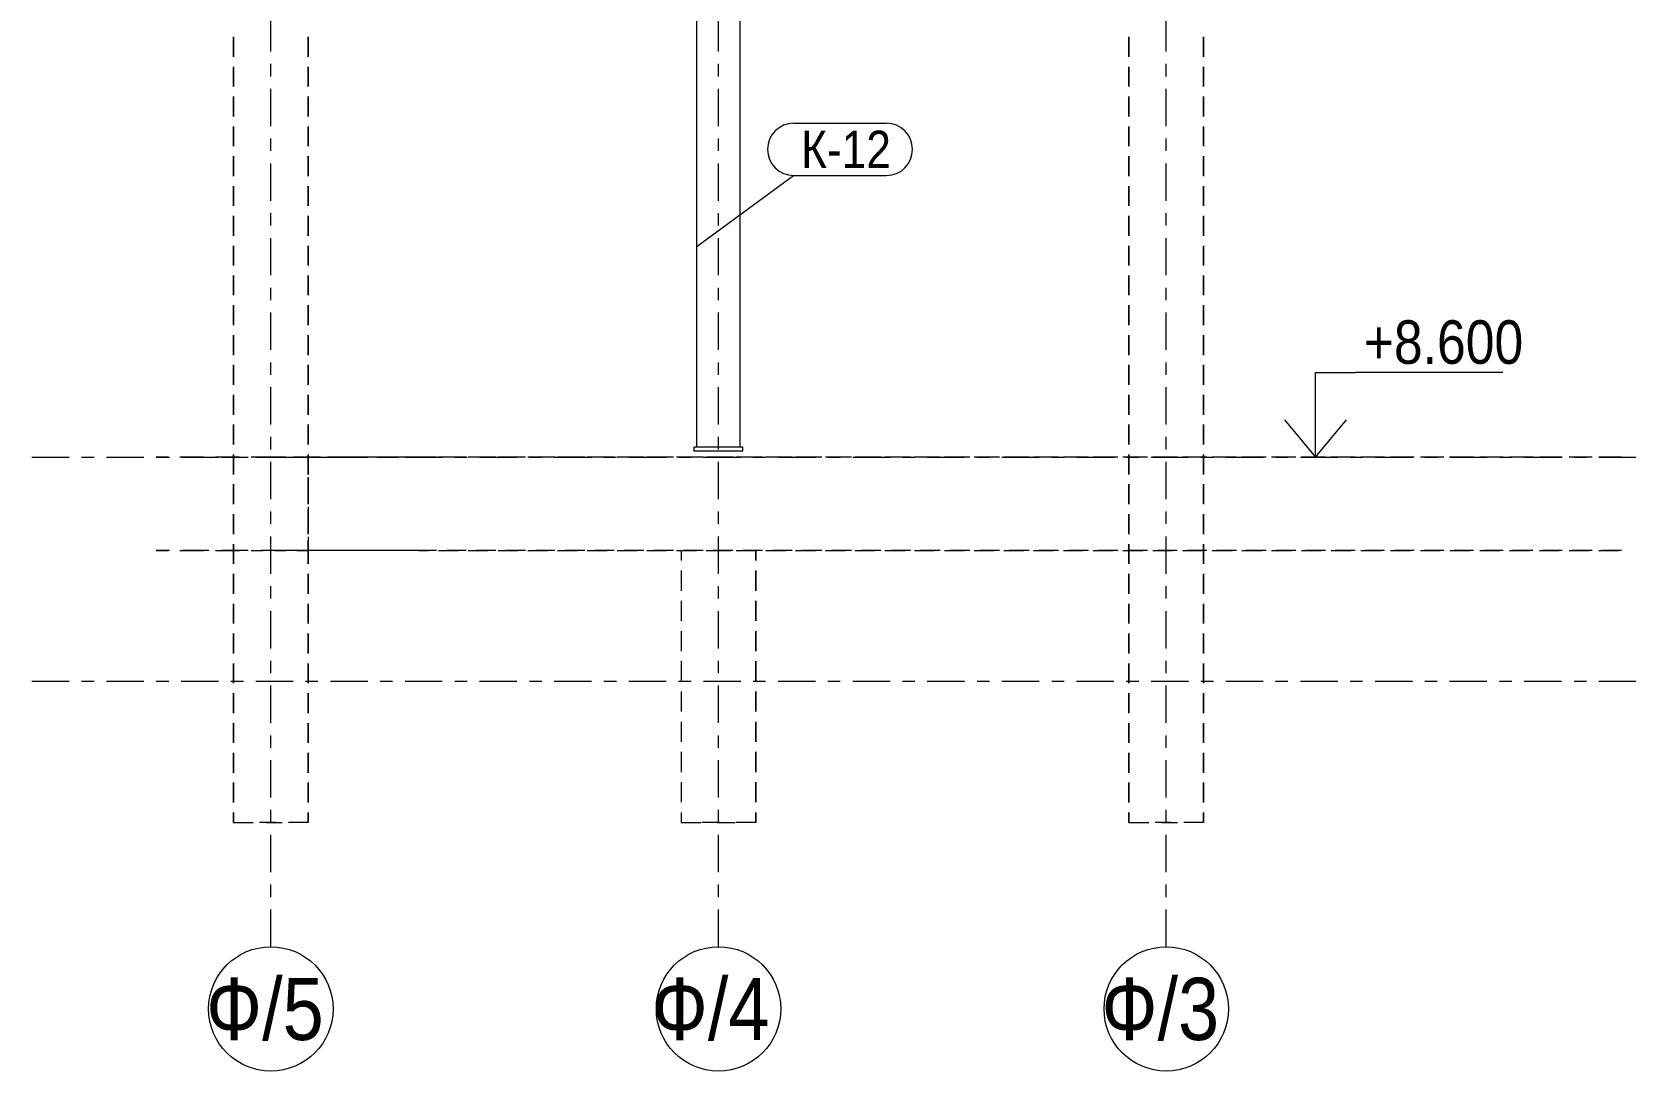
# Model space of a CAD drawing. Header units: millimetres. Extents: x -423 to 766, y -621 to 220.
# Drawn here: x 279.7 to 407.8, y -226.9 to -143.3 of the extents above; entities that cross this region are included whole.
import ezdxf

# ---------------------------------------------------------------- set-up
doc = ezdxf.new("R2010")
doc.units = ezdxf.units.MM
doc.linetypes.add('XKITLINE00', pattern=[0])
doc.linetypes.add('XKITLINE03', pattern=[6, 3, -1, 1, -1])
for name, color, linetype, lineweight in [('LevelText', 7, 'Continuous', 0), ('Part', 2, 'Continuous', 0), ('PartMark', 3, 'Continuous', 0), ('ReferenceModel', 1, 'Continuous', 0), ('S-GRID', 1, 'Continuous', 0)]:
    doc.layers.add(name, color=color, linetype=linetype, lineweight=lineweight)
doc.styles.add('GOST type A', font='ARIAL.TTF')

msp = doc.modelspace()

# ---------------------------------------------------------------- linework, layer by layer
at = {"layer": 'LevelText', "linetype": 'XKITLINE00', "lineweight": 0}
for p, q in [((382.93, -177.55), (382.93, -170.74)), ((382.93, -170.74), (386.11, -170.74)), ((397.99, -170.74), (386.11, -170.74)), ((380.43, -174.55), (382.93, -177.55)), ((382.93, -177.55), (385.43, -174.55))]:
    msp.add_line(p, q, dxfattribs=at)
at = {"layer": 'Part', "linetype": 'XKITLINE00', "lineweight": 0}
for p, q in [((333.19, -176.75), (333.19, -133.45)), ((336.67, -176.75), (336.67, -133.45)), ((332.98, -177.05), (332.98, -176.75)), ((336.88, -176.75), (332.98, -176.75)), ((336.88, -177.05), (336.88, -176.75)), ((336.88, -177.05), (332.98, -177.05))]:
    msp.add_line(p, q, dxfattribs=at)
at = {"layer": 'PartMark', "linetype": 'XKITLINE00', "lineweight": 0}
for p, q in [((340.97, -150.69), (348.43, -150.69)), ((333.2, -160.57), (340.97, -154.89)), ((340.97, -154.89), (348.43, -154.89))]:
    msp.add_line(p, q, dxfattribs=at)
for centre, start, end in [((340.97, -152.79), 90, 270), ((348.43, -152.79), 270, 90)]:
    msp.add_arc(centre, 2.1, start, end, dxfattribs=at)
at = {"layer": 'ReferenceModel', "linetype": 'XKITLINE00', "lineweight": 0}
for p, q in [((295.93, -143.74), (295.93, -145.34)), ((295.93, -145.34), (295.93, -143.74)), ((295.93, -143.74), (295.93, -145.34)), ((301.93, -143.74), (301.93, -145.34)), ((301.93, -145.34), (301.93, -143.74)), ((301.93, -143.74), (301.93, -145.34)), ((367.93, -143.74), (367.93, -145.34)), ((367.93, -145.34), (367.93, -143.74)), ((367.93, -143.74), (367.93, -145.34)), ((373.93, -143.74), (373.93, -145.34)), ((373.93, -145.34), (373.93, -143.74)), ((373.93, -143.74), (373.93, -145.34)), ((295.93, -146.14), (295.93, -147.74)), ((295.93, -147.74), (295.93, -146.14)), ((295.93, -146.14), (295.93, -147.74)), ((301.93, -146.14), (301.93, -147.74)), ((301.93, -147.74), (301.93, -146.14)), ((301.93, -146.14), (301.93, -147.74)), ((367.93, -146.14), (367.93, -147.74)), ((367.93, -147.74), (367.93, -146.14)), ((367.93, -146.14), (367.93, -147.74)), ((373.93, -146.14), (373.93, -147.74)), ((373.93, -147.74), (373.93, -146.14)), ((373.93, -146.14), (373.93, -147.74)), ((295.93, -148.54), (295.93, -150.14)), ((295.93, -150.14), (295.93, -148.54)), ((295.93, -148.54), (295.93, -150.14)), ((301.93, -148.54), (301.93, -150.14)), ((301.93, -150.14), (301.93, -148.54)), ((301.93, -148.54), (301.93, -150.14)), ((367.93, -148.54), (367.93, -150.14)), ((367.93, -150.14), (367.93, -148.54)), ((367.93, -148.54), (367.93, -150.14)), ((373.93, -148.54), (373.93, -150.14)), ((373.93, -150.14), (373.93, -148.54)), ((373.93, -148.54), (373.93, -150.14)), ((295.93, -150.94), (295.93, -152.54)), ((295.93, -152.54), (295.93, -150.94)), ((295.93, -150.94), (295.93, -152.54)), ((301.93, -150.94), (301.93, -152.54)), ((301.93, -152.54), (301.93, -150.94)), ((301.93, -150.94), (301.93, -152.54)), ((367.93, -150.94), (367.93, -152.54)), ((367.93, -152.54), (367.93, -150.94)), ((367.93, -150.94), (367.93, -152.54)), ((373.93, -150.94), (373.93, -152.54)), ((373.93, -152.54), (373.93, -150.94)), ((373.93, -150.94), (373.93, -152.54)), ((295.93, -153.34), (295.93, -154.94)), ((295.93, -154.94), (295.93, -153.34)), ((295.93, -153.34), (295.93, -154.94)), ((301.93, -153.34), (301.93, -154.94)), ((301.93, -154.94), (301.93, -153.34)), ((301.93, -153.34), (301.93, -154.94)), ((367.93, -153.34), (367.93, -154.94)), ((367.93, -154.94), (367.93, -153.34)), ((367.93, -153.34), (367.93, -154.94)), ((373.93, -153.34), (373.93, -154.94)), ((373.93, -154.94), (373.93, -153.34)), ((373.93, -153.34), (373.93, -154.94)), ((295.93, -155.74), (295.93, -157.34)), ((295.93, -157.34), (295.93, -155.74)), ((295.93, -155.74), (295.93, -157.34)), ((301.93, -155.74), (301.93, -157.34)), ((301.93, -157.34), (301.93, -155.74)), ((301.93, -155.74), (301.93, -157.34)), ((367.93, -155.74), (367.93, -157.34)), ((367.93, -157.34), (367.93, -155.74)), ((367.93, -155.74), (367.93, -157.34)), ((373.93, -155.74), (373.93, -157.34)), ((373.93, -157.34), (373.93, -155.74)), ((373.93, -155.74), (373.93, -157.34)), ((295.93, -158.14), (295.93, -159.74)), ((295.93, -159.74), (295.93, -158.14)), ((295.93, -158.14), (295.93, -159.74)), ((301.93, -158.14), (301.93, -159.74)), ((301.93, -159.74), (301.93, -158.14)), ((301.93, -158.14), (301.93, -159.74)), ((367.93, -158.14), (367.93, -159.74)), ((367.93, -159.74), (367.93, -158.14)), ((367.93, -158.14), (367.93, -159.74)), ((373.93, -158.14), (373.93, -159.74)), ((373.93, -159.74), (373.93, -158.14)), ((373.93, -158.14), (373.93, -159.74)), ((295.93, -160.54), (295.93, -162.14)), ((295.93, -162.14), (295.93, -160.54)), ((295.93, -160.54), (295.93, -162.14)), ((301.93, -160.54), (301.93, -162.14)), ((301.93, -162.14), (301.93, -160.54)), ((301.93, -160.54), (301.93, -162.14)), ((367.93, -160.54), (367.93, -162.14)), ((367.93, -162.14), (367.93, -160.54)), ((367.93, -160.54), (367.93, -162.14)), ((373.93, -160.54), (373.93, -162.14)), ((373.93, -162.14), (373.93, -160.54)), ((373.93, -160.54), (373.93, -162.14)), ((295.93, -162.94), (295.93, -164.53)), ((295.93, -164.53), (295.93, -162.94)), ((295.93, -162.94), (295.93, -164.53)), ((301.93, -162.94), (301.93, -164.53)), ((301.93, -164.53), (301.93, -162.94)), ((301.93, -162.94), (301.93, -164.53)), ((367.93, -162.94), (367.93, -164.53)), ((367.93, -164.53), (367.93, -162.94)), ((367.93, -162.94), (367.93, -164.53)), ((373.93, -162.94), (373.93, -164.53)), ((373.93, -164.53), (373.93, -162.94)), ((373.93, -162.94), (373.93, -164.53)), ((295.93, -165.33), (295.93, -166.93)), ((295.93, -166.93), (295.93, -165.33)), ((295.93, -165.33), (295.93, -166.93)), ((301.93, -165.33), (301.93, -166.93)), ((301.93, -166.93), (301.93, -165.33)), ((301.93, -165.33), (301.93, -166.93)), ((367.93, -165.33), (367.93, -166.93)), ((367.93, -166.93), (367.93, -165.33)), ((367.93, -165.33), (367.93, -166.93)), ((373.93, -165.33), (373.93, -166.93)), ((373.93, -166.93), (373.93, -165.33)), ((373.93, -165.33), (373.93, -166.93)), ((295.93, -167.73), (295.93, -169.33)), ((295.93, -169.33), (295.93, -167.73)), ((295.93, -167.73), (295.93, -169.33)), ((301.93, -167.73), (301.93, -169.33)), ((301.93, -169.33), (301.93, -167.73)), ((301.93, -167.73), (301.93, -169.33)), ((367.93, -167.73), (367.93, -169.33)), ((367.93, -169.33), (367.93, -167.73)), ((367.93, -167.73), (367.93, -169.33)), ((373.93, -167.73), (373.93, -169.33)), ((373.93, -169.33), (373.93, -167.73)), ((373.93, -167.73), (373.93, -169.33)), ((295.93, -170.13), (295.93, -171.73)), ((295.93, -171.73), (295.93, -170.13)), ((295.93, -170.13), (295.93, -171.73)), ((301.93, -170.13), (301.93, -171.73)), ((301.93, -171.73), (301.93, -170.13)), ((301.93, -170.13), (301.93, -171.73)), ((367.93, -170.13), (367.93, -171.73)), ((367.93, -171.73), (367.93, -170.13)), ((367.93, -170.13), (367.93, -171.73)), ((373.93, -170.13), (373.93, -171.73)), ((373.93, -171.73), (373.93, -170.13)), ((373.93, -170.13), (373.93, -171.73)), ((295.93, -172.53), (295.93, -174.13)), ((295.93, -174.13), (295.93, -172.53)), ((295.93, -172.53), (295.93, -174.13)), ((301.93, -172.53), (301.93, -174.13)), ((301.93, -174.13), (301.93, -172.53)), ((301.93, -172.53), (301.93, -174.13)), ((367.93, -172.53), (367.93, -174.13)), ((367.93, -174.13), (367.93, -172.53)), ((367.93, -172.53), (367.93, -174.13)), ((373.93, -172.53), (373.93, -174.13)), ((373.93, -174.13), (373.93, -172.53)), ((373.93, -172.53), (373.93, -174.13)), ((295.93, -174.93), (295.93, -176.53)), ((295.93, -176.53), (295.93, -174.93)), ((295.93, -174.93), (295.93, -176.53)), ((301.93, -174.93), (301.93, -176.53)), ((301.93, -176.53), (301.93, -174.93)), ((301.93, -174.93), (301.93, -176.53)), ((367.93, -174.93), (367.93, -176.53)), ((367.93, -176.53), (367.93, -174.93)), ((367.93, -174.93), (367.93, -176.53)), ((373.93, -174.93), (373.93, -176.53)), ((373.93, -176.53), (373.93, -174.93)), ((373.93, -174.93), (373.93, -176.53)), ((289.72, -177.55), (290.77, -177.55)), ((290.67, -177.55), (289.72, -177.55)), ((293.53, -177.55), (291.62, -177.55)), ((291.83, -177.55), (293.94, -177.55)), ((296.4, -177.55), (294.49, -177.55)), ((295, -177.55), (297.12, -177.55)), ((295.93, -177.33), (295.93, -178.93)), ((295.93, -178.93), (295.93, -177.33)), ((295.93, -177.33), (295.93, -178.93)), ((298.31, -177.55), (297.35, -177.55)), ((298.17, -177.55), (299.23, -177.55)), ((299.52, -177.55), (298.31, -177.55)), ((298.31, -177.55), (299.14, -177.55)), ((300.13, -177.55), (299.23, -177.55)), ((300.13, -177.55), (299.23, -177.55)), ((299.98, -177.55), (301.65, -177.55)), ((301.93, -177.55), (300.72, -177.55)), ((301.93, -177.55), (301.03, -177.55)), ((301.93, -177.55), (301.03, -177.55)), ((301.93, -177.33), (301.93, -178.93)), ((301.93, -178.93), (301.93, -177.33)), ((301.93, -177.33), (301.93, -178.93)), ((302.73, -177.55), (301.93, -177.55)), ((301.93, -178.38), (301.93, -177.55)), ((302.92, -177.55), (301.93, -177.55)), ((301.93, -177.55), (301.93, -178.35)), ((302.48, -177.55), (304.15, -177.55)), ((305.11, -177.55), (303.52, -177.55)), ((305.89, -177.55), (303.91, -177.55)), ((304.98, -177.55), (306.65, -177.55)), ((307.49, -177.55), (305.9, -177.55)), ((308.85, -177.55), (306.87, -177.55)), ((307.49, -177.55), (309.16, -177.55)), ((309.87, -177.55), (308.28, -177.55)), ((310.83, -177.55), (309.84, -177.55)), ((309.99, -177.55), (310.83, -177.55)), ((312.26, -177.55), (310.67, -177.55)), ((311.62, -177.55), (310.83, -177.55)), ((314.02, -177.55), (312.42, -177.55)), ((314.64, -177.55), (313.05, -177.55)), ((316.41, -177.55), (314.81, -177.55)), ((317.02, -177.55), (315.43, -177.55)), ((318.8, -177.55), (317.21, -177.55)), ((319.4, -177.55), (317.81, -177.55)), ((321.19, -177.55), (319.6, -177.55)), ((321.78, -177.55), (320.2, -177.55)), ((323.59, -177.55), (321.99, -177.55)), ((324.17, -177.55), (322.58, -177.55)), ((325.98, -177.55), (324.38, -177.55)), ((326.55, -177.55), (324.96, -177.55)), ((328.37, -177.55), (326.77, -177.55)), ((328.93, -177.55), (327.34, -177.55)), ((330.76, -177.55), (329.17, -177.55)), ((331.31, -177.55), (329.73, -177.55)), ((333.15, -177.55), (331.56, -177.55)), ((333.7, -177.55), (332.11, -177.55)), ((335.55, -177.55), (333.95, -177.55)), ((336.08, -177.55), (334.49, -177.55)), ((337.94, -177.55), (336.34, -177.55)), ((338.46, -177.55), (336.87, -177.55)), ((340.33, -177.55), (338.74, -177.55)), ((340.84, -177.55), (339.26, -177.55)), ((342.72, -177.55), (341.13, -177.55)), ((343.23, -177.55), (341.64, -177.55)), ((345.12, -177.55), (343.52, -177.55)), ((345.61, -177.55), (344.02, -177.55)), ((347.51, -177.55), (345.91, -177.55)), ((347.99, -177.55), (346.4, -177.55)), ((349.9, -177.55), (348.31, -177.55)), ((350.37, -177.55), (348.78, -177.55)), ((352.29, -177.55), (350.7, -177.55)), ((352.76, -177.55), (351.17, -177.55)), ((354.68, -177.55), (353.09, -177.55)), ((355.14, -177.55), (353.55, -177.55)), ((357.08, -177.55), (355.48, -177.55)), ((357.52, -177.55), (355.93, -177.55)), ((359.47, -177.55), (357.87, -177.55)), ((359.9, -177.55), (358.31, -177.55)), ((361.86, -177.55), (360.27, -177.55)), ((362.28, -177.55), (360.7, -177.55)), ((364.25, -177.55), (362.66, -177.55)), ((364.67, -177.55), (363.08, -177.55)), ((366.65, -177.55), (365.05, -177.55)), ((367.05, -177.55), (365.46, -177.55)), ((369.04, -177.55), (367.44, -177.55)), ((369.43, -177.55), (367.84, -177.55)), ((367.93, -177.33), (367.93, -178.93)), ((367.93, -178.93), (367.93, -177.33)), ((367.93, -177.33), (367.93, -178.93)), ((371.43, -177.55), (369.84, -177.55)), ((371.81, -177.55), (370.23, -177.55)), ((373.82, -177.55), (372.23, -177.55)), ((374.2, -177.55), (372.61, -177.55)), ((373.93, -177.33), (373.93, -178.93)), ((373.93, -178.93), (373.93, -177.33)), ((373.93, -177.33), (373.93, -178.93)), ((376.22, -177.55), (374.62, -177.55)), ((376.58, -177.55), (374.99, -177.55)), ((378.61, -177.55), (377.01, -177.55)), ((378.96, -177.55), (377.37, -177.55)), ((381, -177.55), (379.4, -177.55)), ((381.34, -177.55), (379.76, -177.55)), ((383.39, -177.55), (381.8, -177.55)), ((383.73, -177.55), (382.14, -177.55)), ((385.78, -177.55), (384.19, -177.55)), ((386.11, -177.55), (384.52, -177.55)), ((388.18, -177.55), (386.58, -177.55)), ((388.49, -177.55), (386.9, -177.55)), ((390.57, -177.55), (388.97, -177.55)), ((390.87, -177.55), (389.28, -177.55)), ((392.96, -177.55), (391.37, -177.55)), ((393.26, -177.55), (391.67, -177.55)), ((395.35, -177.55), (393.76, -177.55)), ((395.64, -177.55), (394.05, -177.55)), ((397.75, -177.55), (396.15, -177.55)), ((398.02, -177.55), (396.43, -177.55)), ((400.14, -177.55), (398.54, -177.55)), ((400.4, -177.55), (398.81, -177.55)), ((402.53, -177.55), (400.94, -177.55)), ((402.78, -177.55), (401.2, -177.55)), ((404.92, -177.55), (403.33, -177.55)), ((405.17, -177.55), (403.58, -177.55)), ((407.31, -177.55), (405.72, -177.55)), ((407.55, -177.55), (405.96, -177.55)), ((301.93, -179.15), (301.93, -180.75)), ((301.93, -180.88), (301.93, -179.22)), ((295.93, -179.73), (295.93, -181.33)), ((295.93, -181.33), (295.93, -179.73)), ((295.93, -179.73), (295.93, -181.33)), ((301.93, -179.73), (301.93, -181.33)), ((301.93, -181.33), (301.93, -179.73)), ((301.93, -179.73), (301.93, -181.33)), ((367.93, -179.73), (367.93, -181.33)), ((367.93, -181.33), (367.93, -179.73)), ((367.93, -179.73), (367.93, -181.33)), ((373.93, -179.73), (373.93, -181.33)), ((373.93, -181.33), (373.93, -179.73)), ((373.93, -179.73), (373.93, -181.33)), ((301.93, -181.55), (301.93, -183.15)), ((301.93, -183.38), (301.93, -181.72)), ((295.93, -182.13), (295.93, -183.73)), ((295.93, -183.73), (295.93, -182.13)), ((295.93, -182.13), (295.93, -183.73)), ((301.93, -182.13), (301.93, -183.73)), ((301.93, -183.73), (301.93, -182.13)), ((301.93, -182.13), (301.93, -183.73)), ((367.93, -182.13), (367.93, -183.73)), ((367.93, -183.73), (367.93, -182.13)), ((367.93, -182.13), (367.93, -183.73)), ((373.93, -182.13), (373.93, -183.73)), ((373.93, -183.73), (373.93, -182.13)), ((373.93, -182.13), (373.93, -183.73)), ((301.93, -183.95), (301.93, -184.74)), ((301.93, -185.05), (301.93, -184.22)), ((290.77, -185.05), (289.72, -185.05)), ((289.72, -185.05), (290.67, -185.05)), ((291.62, -185.05), (293.53, -185.05)), ((293.94, -185.05), (291.83, -185.05)), ((294.49, -185.05), (296.4, -185.05)), ((297.12, -185.05), (295, -185.05)), ((295.93, -184.53), (295.93, -186.13)), ((295.93, -186.13), (295.93, -184.53)), ((295.93, -184.53), (295.93, -186.13)), ((297.35, -185.05), (298.31, -185.05)), ((299.23, -185.05), (298.17, -185.05)), ((299.52, -185.05), (298.31, -185.05)), ((299.14, -185.05), (298.31, -185.05)), ((300.13, -185.05), (299.23, -185.05)), ((299.23, -185.05), (300.13, -185.05)), ((301.65, -185.05), (299.98, -185.05)), ((301.93, -185.05), (300.72, -185.05)), ((301.93, -185.05), (301.03, -185.05)), ((301.03, -185.05), (301.93, -185.05)), ((301.93, -184.53), (301.93, -186.13)), ((301.93, -186.13), (301.93, -184.53)), ((301.93, -184.53), (301.93, -186.13)), ((301.93, -185.05), (301.93, -184.74)), ((302.73, -185.05), (301.93, -185.05)), ((302.92, -185.05), (301.93, -185.05)), ((304.15, -185.05), (302.48, -185.05)), ((305.11, -185.05), (303.52, -185.05)), ((305.89, -185.05), (303.91, -185.05)), ((306.65, -185.05), (304.98, -185.05)), ((307.49, -185.05), (305.9, -185.05)), ((308.85, -185.05), (306.87, -185.05)), ((309.16, -185.05), (307.49, -185.05)), ((309.87, -185.05), (308.28, -185.05)), ((310.83, -185.05), (309.84, -185.05)), ((310.83, -185.05), (309.99, -185.05)), ((312.26, -185.05), (310.67, -185.05)), ((310.83, -185.05), (311.62, -185.05)), ((312.42, -185.05), (314.02, -185.05)), ((314.64, -185.05), (313.05, -185.05)), ((314.81, -185.05), (316.41, -185.05)), ((317.02, -185.05), (315.43, -185.05)), ((317.21, -185.05), (318.8, -185.05)), ((319.4, -185.05), (317.81, -185.05)), ((319.6, -185.05), (321.19, -185.05)), ((321.78, -185.05), (320.2, -185.05)), ((321.99, -185.05), (323.59, -185.05)), ((324.17, -185.05), (322.58, -185.05)), ((324.38, -185.05), (325.98, -185.05)), ((326.55, -185.05), (324.96, -185.05)), ((326.77, -185.05), (328.37, -185.05)), ((328.93, -185.05), (327.34, -185.05)), ((329.17, -185.05), (330.76, -185.05)), ((331.31, -185.05), (329.73, -185.05)), ((331.56, -185.05), (333.15, -185.05)), ((331.93, -185.05), (331.93, -185.05)), ((331.93, -185.05), (331.93, -185.86)), ((331.93, -185.05), (332.93, -185.05)), ((331.93, -185.05), (331.93, -185.86)), ((331.93, -185.05), (332.93, -185.05)), ((331.93, -185.05), (331.93, -185.86)), ((331.93, -185.05), (332.93, -185.05)), ((333.7, -185.05), (332.11, -185.05)), ((333.93, -185.05), (335.93, -185.05)), ((333.93, -185.05), (335.93, -185.05)), ((333.93, -185.05), (335.93, -185.05)), ((333.95, -185.05), (335.55, -185.05)), ((336.08, -185.05), (334.49, -185.05)), ((336.34, -185.05), (337.94, -185.05)), ((338.46, -185.05), (336.87, -185.05)), ((336.93, -185.05), (337.93, -185.05)), ((336.93, -185.05), (337.93, -185.05)), ((336.93, -185.05), (337.93, -185.05)), ((337.93, -185.05), (337.93, -185.86)), ((337.93, -185.05), (337.93, -185.86)), ((337.93, -185.86), (337.93, -185.05)), ((338.74, -185.05), (340.33, -185.05)), ((340.84, -185.05), (339.26, -185.05)), ((341.13, -185.05), (342.72, -185.05)), ((343.23, -185.05), (341.64, -185.05)), ((343.52, -185.05), (345.12, -185.05)), ((345.61, -185.05), (344.02, -185.05)), ((345.91, -185.05), (347.51, -185.05)), ((347.99, -185.05), (346.4, -185.05)), ((348.31, -185.05), (349.9, -185.05)), ((350.37, -185.05), (348.78, -185.05)), ((350.7, -185.05), (352.29, -185.05)), ((352.76, -185.05), (351.17, -185.05)), ((353.09, -185.05), (354.68, -185.05)), ((355.14, -185.05), (353.55, -185.05)), ((355.48, -185.05), (357.08, -185.05)), ((357.52, -185.05), (355.93, -185.05)), ((357.87, -185.05), (359.47, -185.05)), ((359.9, -185.05), (358.31, -185.05)), ((360.27, -185.05), (361.86, -185.05)), ((362.28, -185.05), (360.7, -185.05)), ((362.66, -185.05), (364.25, -185.05)), ((364.67, -185.05), (363.08, -185.05)), ((365.05, -185.05), (366.65, -185.05)), ((367.05, -185.05), (365.46, -185.05)), ((367.44, -185.05), (369.04, -185.05)), ((369.43, -185.05), (367.84, -185.05)), ((367.93, -184.53), (367.93, -186.13)), ((367.93, -186.13), (367.93, -184.53)), ((367.93, -184.53), (367.93, -186.13)), ((369.84, -185.05), (371.43, -185.05)), ((371.81, -185.05), (370.23, -185.05)), ((372.23, -185.05), (373.82, -185.05)), ((374.2, -185.05), (372.61, -185.05)), ((373.93, -184.53), (373.93, -186.13)), ((373.93, -186.13), (373.93, -184.53)), ((373.93, -184.53), (373.93, -186.13)), ((374.62, -185.05), (376.22, -185.05)), ((376.58, -185.05), (374.99, -185.05)), ((377.01, -185.05), (378.61, -185.05)), ((378.96, -185.05), (377.37, -185.05)), ((379.4, -185.05), (381, -185.05)), ((381.34, -185.05), (379.76, -185.05)), ((381.8, -185.05), (383.39, -185.05)), ((383.73, -185.05), (382.14, -185.05)), ((384.19, -185.05), (385.78, -185.05)), ((386.11, -185.05), (384.52, -185.05)), ((386.58, -185.05), (388.18, -185.05)), ((388.49, -185.05), (386.9, -185.05)), ((388.97, -185.05), (390.57, -185.05)), ((390.87, -185.05), (389.28, -185.05)), ((391.37, -185.05), (392.96, -185.05)), ((393.26, -185.05), (391.67, -185.05)), ((393.76, -185.05), (395.35, -185.05)), ((395.64, -185.05), (394.05, -185.05)), ((396.15, -185.05), (397.75, -185.05)), ((398.02, -185.05), (396.43, -185.05)), ((398.54, -185.05), (400.14, -185.05)), ((400.4, -185.05), (398.81, -185.05)), ((400.94, -185.05), (402.53, -185.05)), ((402.78, -185.05), (401.2, -185.05)), ((403.33, -185.05), (404.92, -185.05)), ((405.17, -185.05), (403.58, -185.05)), ((405.72, -185.05), (407.31, -185.05)), ((407.55, -185.05), (405.96, -185.05)), ((295.93, -186.93), (295.93, -188.53)), ((295.93, -188.53), (295.93, -186.93)), ((295.93, -186.93), (295.93, -188.53)), ((301.93, -186.93), (301.93, -188.53)), ((301.93, -188.53), (301.93, -186.93)), ((301.93, -186.93), (301.93, -188.53)), ((331.93, -186.67), (331.93, -188.29)), ((331.93, -186.67), (331.93, -188.29)), ((331.93, -186.67), (331.93, -188.29)), ((337.93, -186.67), (337.93, -188.29)), ((337.93, -186.67), (337.93, -188.29)), ((337.93, -188.29), (337.93, -186.67)), ((367.93, -186.93), (367.93, -188.53)), ((367.93, -188.53), (367.93, -186.93)), ((367.93, -186.93), (367.93, -188.53)), ((373.93, -186.93), (373.93, -188.53)), ((373.93, -188.53), (373.93, -186.93)), ((373.93, -186.93), (373.93, -188.53)), ((295.93, -189.33), (295.93, -190.93)), ((295.93, -190.93), (295.93, -189.33)), ((295.93, -189.33), (295.93, -190.93)), ((301.93, -189.33), (301.93, -190.93)), ((301.93, -190.93), (301.93, -189.33)), ((301.93, -189.33), (301.93, -190.93)), ((331.93, -189.1), (331.93, -190.72)), ((331.93, -189.1), (331.93, -190.72)), ((331.93, -189.1), (331.93, -190.72)), ((337.93, -189.1), (337.93, -190.72)), ((337.93, -189.1), (337.93, -190.72)), ((337.93, -190.72), (337.93, -189.1)), ((367.93, -189.33), (367.93, -190.93)), ((367.93, -190.93), (367.93, -189.33)), ((367.93, -189.33), (367.93, -190.93)), ((373.93, -189.33), (373.93, -190.93)), ((373.93, -190.93), (373.93, -189.33)), ((373.93, -189.33), (373.93, -190.93)), ((295.93, -191.73), (295.93, -193.33)), ((295.93, -193.33), (295.93, -191.73)), ((295.93, -191.73), (295.93, -193.33)), ((301.93, -191.73), (301.93, -193.33)), ((301.93, -193.33), (301.93, -191.73)), ((301.93, -191.73), (301.93, -193.33)), ((331.93, -191.53), (331.93, -193.15)), ((331.93, -191.53), (331.93, -193.15)), ((331.93, -191.53), (331.93, -193.15)), ((337.93, -191.53), (337.93, -193.15)), ((337.93, -191.53), (337.93, -193.15)), ((337.93, -193.15), (337.93, -191.53)), ((367.93, -191.73), (367.93, -193.33)), ((367.93, -193.33), (367.93, -191.73)), ((367.93, -191.73), (367.93, -193.33)), ((373.93, -191.73), (373.93, -193.33)), ((373.93, -193.33), (373.93, -191.73)), ((373.93, -191.73), (373.93, -193.33)), ((295.93, -194.13), (295.93, -195.73)), ((295.93, -195.73), (295.93, -194.13)), ((295.93, -194.13), (295.93, -195.73)), ((301.93, -194.13), (301.93, -195.73)), ((301.93, -195.73), (301.93, -194.13)), ((301.93, -194.13), (301.93, -195.73)), ((331.93, -193.96), (331.93, -195.58)), ((331.93, -193.96), (331.93, -195.58)), ((331.93, -193.96), (331.93, -195.58)), ((337.93, -193.96), (337.93, -195.58)), ((337.93, -193.96), (337.93, -195.58)), ((337.93, -195.58), (337.93, -193.96)), ((367.93, -194.13), (367.93, -195.73)), ((367.93, -195.73), (367.93, -194.13)), ((367.93, -194.13), (367.93, -195.73)), ((373.93, -194.13), (373.93, -195.73)), ((373.93, -195.73), (373.93, -194.13)), ((373.93, -194.13), (373.93, -195.73)), ((295.93, -196.53), (295.93, -198.13)), ((295.93, -198.13), (295.93, -196.53)), ((295.93, -196.53), (295.93, -198.13)), ((301.93, -196.53), (301.93, -198.13)), ((301.93, -198.13), (301.93, -196.53)), ((301.93, -196.53), (301.93, -198.13)), ((331.93, -196.39), (331.93, -198.01)), ((331.93, -196.39), (331.93, -198.01)), ((331.93, -196.39), (331.93, -198.01)), ((337.93, -196.39), (337.93, -198.01)), ((337.93, -196.39), (337.93, -198.01)), ((337.93, -198.01), (337.93, -196.39)), ((367.93, -196.53), (367.93, -198.13)), ((367.93, -198.13), (367.93, -196.53)), ((367.93, -196.53), (367.93, -198.13)), ((373.93, -196.53), (373.93, -198.13)), ((373.93, -198.13), (373.93, -196.53)), ((373.93, -196.53), (373.93, -198.13)), ((295.93, -198.93), (295.93, -200.53)), ((295.93, -200.53), (295.93, -198.93)), ((295.93, -198.93), (295.93, -200.53)), ((301.93, -198.93), (301.93, -200.53)), ((301.93, -200.53), (301.93, -198.93)), ((301.93, -198.93), (301.93, -200.53)), ((331.93, -198.82), (331.93, -200.44)), ((331.93, -198.82), (331.93, -200.44)), ((331.93, -198.82), (331.93, -200.44)), ((337.93, -198.82), (337.93, -200.44)), ((337.93, -198.82), (337.93, -200.44)), ((337.93, -200.44), (337.93, -198.82)), ((367.93, -198.93), (367.93, -200.53)), ((367.93, -200.53), (367.93, -198.93)), ((367.93, -198.93), (367.93, -200.53)), ((373.93, -198.93), (373.93, -200.53)), ((373.93, -200.53), (373.93, -198.93)), ((373.93, -198.93), (373.93, -200.53)), ((295.93, -201.33), (295.93, -202.92)), ((295.93, -202.92), (295.93, -201.33)), ((295.93, -201.33), (295.93, -202.92)), ((301.93, -201.33), (301.93, -202.92)), ((301.93, -202.92), (301.93, -201.33)), ((301.93, -201.33), (301.93, -202.92)), ((331.93, -201.25), (331.93, -202.87)), ((331.93, -201.25), (331.93, -202.87)), ((331.93, -201.25), (331.93, -202.87)), ((337.93, -201.25), (337.93, -202.87)), ((337.93, -201.25), (337.93, -202.87)), ((337.93, -202.87), (337.93, -201.25)), ((367.93, -201.33), (367.93, -202.92)), ((367.93, -202.92), (367.93, -201.33)), ((367.93, -201.33), (367.93, -202.92)), ((373.93, -201.33), (373.93, -202.92)), ((373.93, -202.92), (373.93, -201.33)), ((373.93, -201.33), (373.93, -202.92)), ((331.93, -203.68), (331.93, -205.3)), ((331.93, -203.68), (331.93, -205.3)), ((331.93, -203.68), (331.93, -205.3)), ((337.93, -203.68), (337.93, -205.3)), ((337.93, -203.68), (337.93, -205.3)), ((337.93, -205.3), (337.93, -203.68)), ((295.93, -203.72), (295.93, -205.32)), ((295.93, -205.32), (295.93, -203.72)), ((295.93, -203.72), (295.93, -205.32)), ((301.93, -203.72), (301.93, -205.32)), ((301.93, -205.32), (301.93, -203.72)), ((301.93, -203.72), (301.93, -205.32)), ((367.93, -203.72), (367.93, -205.32)), ((367.93, -205.32), (367.93, -203.72)), ((367.93, -203.72), (367.93, -205.32)), ((373.93, -203.72), (373.93, -205.32)), ((373.93, -205.32), (373.93, -203.72)), ((373.93, -203.72), (373.93, -205.32)), ((295.93, -206.12), (295.93, -206.92)), ((295.93, -206.92), (295.93, -206.12)), ((295.93, -206.12), (295.93, -206.92)), ((301.93, -206.12), (301.93, -206.92)), ((301.93, -206.92), (301.93, -206.12)), ((301.93, -206.12), (301.93, -206.92)), ((331.93, -206.11), (331.93, -206.92)), ((331.93, -206.11), (331.93, -206.92)), ((331.93, -206.11), (331.93, -206.92)), ((337.93, -206.11), (337.93, -206.92)), ((337.93, -206.11), (337.93, -206.92)), ((337.93, -206.92), (337.93, -206.11)), ((367.93, -206.12), (367.93, -206.92)), ((367.93, -206.92), (367.93, -206.12)), ((367.93, -206.12), (367.93, -206.92)), ((373.93, -206.12), (373.93, -206.92)), ((373.93, -206.92), (373.93, -206.12)), ((373.93, -206.12), (373.93, -206.92)), ((295.93, -206.92), (295.93, -206.92)), ((295.93, -206.92), (295.93, -206.92)), ((295.93, -206.92), (297.52, -206.92)), ((295.93, -206.92), (297.23, -206.92)), ((299.33, -206.92), (298.03, -206.92)), ((298.54, -206.92), (299.84, -206.92)), ((301.93, -206.92), (300.34, -206.92)), ((301.93, -206.92), (300.63, -206.92)), ((301.93, -206.92), (301.93, -206.92)), ((301.93, -206.92), (301.93, -206.92)), ((331.93, -206.92), (333.37, -206.92)), ((331.93, -206.92), (333.52, -206.92)), ((335.05, -206.92), (333.6, -206.92)), ((334.82, -206.92), (336.26, -206.92)), ((337.93, -206.92), (336.34, -206.92)), ((337.93, -206.92), (336.49, -206.92)), ((367.93, -206.92), (367.93, -206.92)), ((367.93, -206.92), (367.93, -206.92)), ((367.93, -206.92), (369.52, -206.92)), ((367.93, -206.92), (369.23, -206.92)), ((371.33, -206.92), (370.03, -206.92)), ((370.54, -206.92), (371.84, -206.92)), ((373.93, -206.92), (372.34, -206.92)), ((373.93, -206.92), (372.63, -206.92)), ((373.93, -206.92), (373.93, -206.92)), ((373.93, -206.92), (373.93, -206.92))]:
    msp.add_line(p, q, dxfattribs=at)
at = {"layer": 'S-GRID', "linetype": 'XKITLINE03', "lineweight": 0}
for p, q in [((298.93, -216.92), (298.93, -73.95)), ((334.93, -216.92), (334.93, -73.95)), ((370.93, -216.92), (370.93, -73.95)), ((279.72, -177.55), (475.93, -177.55)), ((279.72, -195.55), (475.93, -195.55))]:
    msp.add_line(p, q, dxfattribs=at)
at = {"layer": 'S-GRID', "linetype": 'XKITLINE00', "lineweight": 0}
for centre in [(298.93, -221.92), (334.93, -221.92), (370.93, -221.92)]:
    msp.add_circle(centre, 5, dxfattribs=at)

# ---------------------------------------------------------------- texts
at = {"layer": 'LevelText', "style": 'GOST type A', "width": 0.85}
msp.add_text('+8.600', height=3.5, dxfattribs=at).set_placement((386.81, -170.04))
at = {"layer": 'PartMark', "style": 'GOST type A', "width": 0.85}
msp.add_text('К-12', height=3, dxfattribs=at).set_placement((341.57, -154.29))
at = {"layer": 'S-GRID', "style": 'GOST type A', "width": 0.85}
for s, p in [('Ф/5', (293.72, -224.42)), ('Ф/4', (329.56, -224.42)), ('Ф/3', (365.72, -224.42))]:
    msp.add_text(s, height=5, dxfattribs=at).set_placement(p)

doc.saveas('drawing.dxf')
